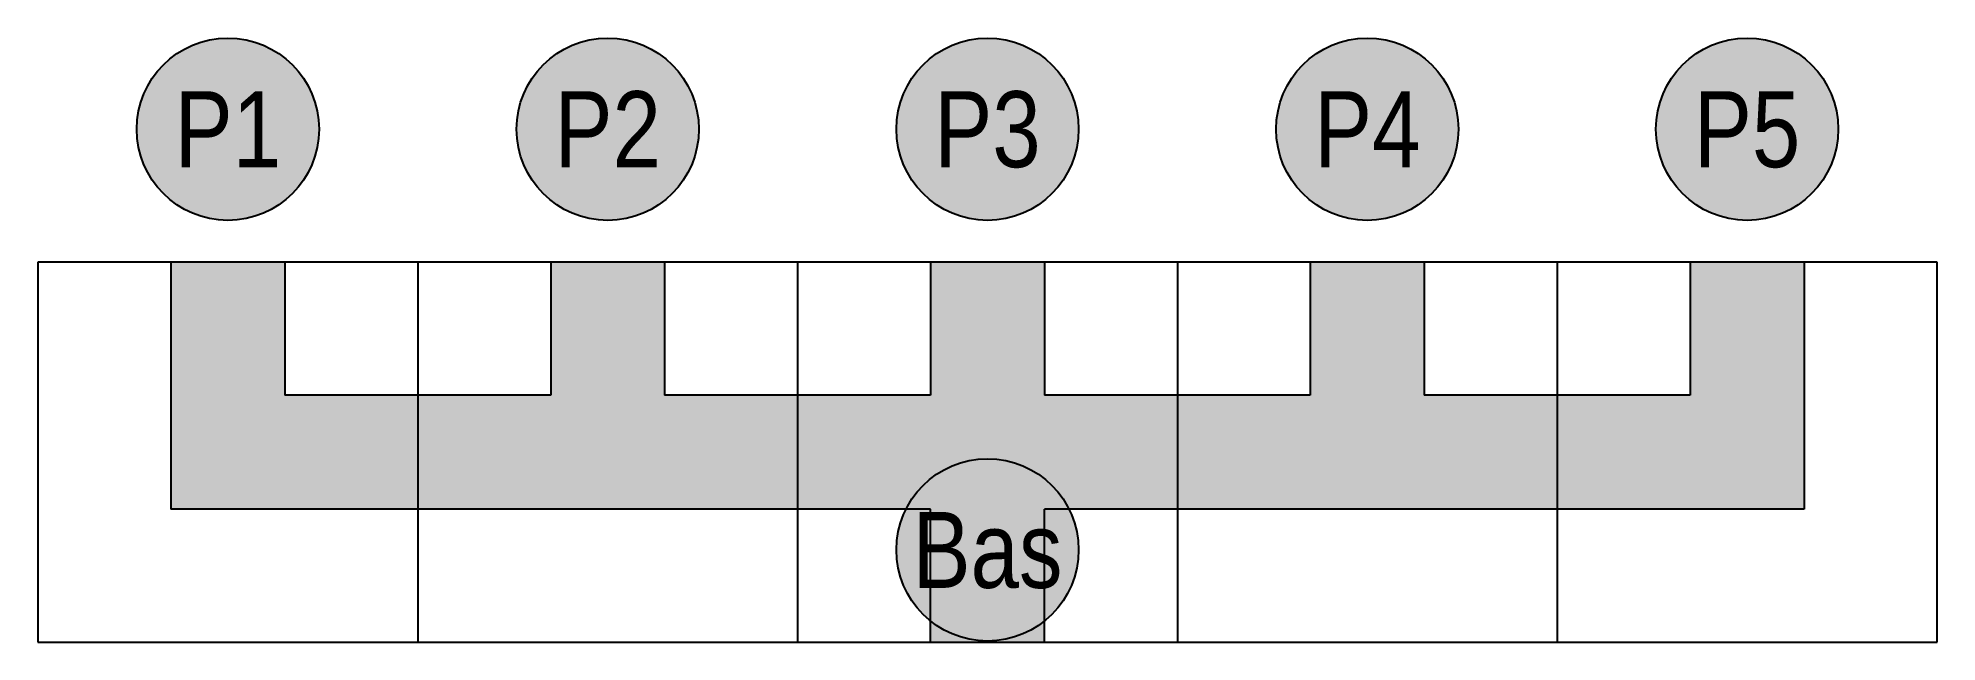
# Model space of a CAD drawing. Header units: millimetres. Extents: x 135 to 635, y 131 to 290.
import ezdxf
from ezdxf.enums import TextEntityAlignment as Align

# ---------------------------------------------------------------- set-up
doc = ezdxf.new("R2010")
doc.units = ezdxf.units.MM
doc.styles.get("Standard").update_dxf_attribs({"font": 'swissck.ttf'})

msp = doc.modelspace()

# ---------------------------------------------------------------- hatches: boundary and pattern name
h = msp.add_hatch(color=252)
edge = h.paths.add_edge_path()
edge.add_arc((184.54, 266.18), 24, 0, 360)
h = msp.add_hatch(color=252)
edge = h.paths.add_edge_path()
edge.add_arc((284.54, 266.18), 24, 0, 360)
h = msp.add_hatch(color=252)
edge = h.paths.add_edge_path()
edge.add_arc((384.54, 266.18), 24, 0, 360)
h = msp.add_hatch(color=252)
edge = h.paths.add_edge_path()
edge.add_arc((484.54, 266.18), 24, 0, 360)
h = msp.add_hatch(color=252)
edge = h.paths.add_edge_path()
edge.add_arc((584.54, 266.18), 24, 0, 360)
for points in [[(234.54, 196.18), (199.54, 196.18), (199.54, 231.18), (169.54, 231.18), (169.54, 166.18), (234.54, 166.18)], [(334.54, 196.18), (299.54, 196.18), (299.54, 231.18), (269.54, 231.18), (269.54, 196.18), (234.54, 196.18), (234.54, 166.18), (334.54, 166.18)], [(434.54, 196.18), (399.54, 196.18), (399.54, 231.18), (369.54, 231.18), (369.54, 196.18), (334.54, 196.18), (334.54, 166.18), (369.54, 166.18), (369.54, 131.18), (399.54, 131.18), (399.54, 166.18), (434.54, 166.18)], [(534.54, 196.18), (499.54, 196.18), (499.54, 231.18), (469.54, 231.18), (469.54, 196.18), (434.54, 196.18), (434.54, 166.18), (534.54, 166.18)], [(599.54, 231.18), (569.54, 231.18), (569.54, 196.18), (534.54, 196.18), (534.54, 166.18), (599.54, 166.18)]]:
    msp.add_hatch(color=5).paths.add_polyline_path(points)
h = msp.add_hatch(color=252)
edge = h.paths.add_edge_path()
edge.add_arc((384.54, 155.43), 24, 0, 360)

# ---------------------------------------------------------------- linework, layer by layer
for p, q in [((634.54, 231.18), (134.54, 231.18)), ((134.54, 231.18), (134.54, 131.18)), ((169.54, 231.18), (169.54, 166.18)), ((199.54, 231.18), (199.54, 196.18)), ((234.54, 231.18), (234.54, 131.18)), ((269.54, 231.18), (269.54, 196.18)), ((299.54, 231.18), (299.54, 196.18)), ((334.54, 231.18), (334.54, 131.18)), ((369.54, 231.18), (369.54, 196.18)), ((399.54, 231.18), (399.54, 196.18)), ((434.54, 231.18), (434.54, 131.18)), ((469.54, 231.18), (469.54, 196.18)), ((499.54, 231.18), (499.54, 196.18)), ((534.54, 231.18), (534.54, 131.18)), ((569.54, 231.18), (569.54, 196.18)), ((599.54, 231.18), (599.54, 166.18)), ((634.54, 131.18), (634.54, 231.18)), ((269.54, 196.18), (199.54, 196.18)), ((369.54, 196.18), (299.54, 196.18)), ((469.54, 196.18), (399.54, 196.18)), ((569.54, 196.18), (499.54, 196.18)), ((369.54, 166.18), (169.54, 166.18)), ((369.54, 131.18), (369.54, 166.18)), ((599.54, 166.18), (399.54, 166.18)), ((399.54, 131.18), (399.54, 166.18)), ((134.54, 131.18), (634.54, 131.18))]:
    msp.add_line(p, q)
for centre in [(184.54, 266.18), (284.54, 266.18), (384.54, 266.18), (484.54, 266.18), (584.54, 266.18), (384.54, 155.43)]:
    msp.add_circle(centre, 24)

# ---------------------------------------------------------------- texts
at = {"color": 1}
for s, p in [('P1', (184.54, 266.18)), ('P2', (284.54, 266.18)), ('P3', (384.54, 266.18)), ('P4', (484.54, 266.18)), ('P5', (584.54, 266.18)), ('Bas', (384.54, 155.43))]:
    msp.add_text(s, height=20, dxfattribs=at).set_placement(p, align=Align.MIDDLE_CENTER)

doc.saveas('drawing.dxf')
